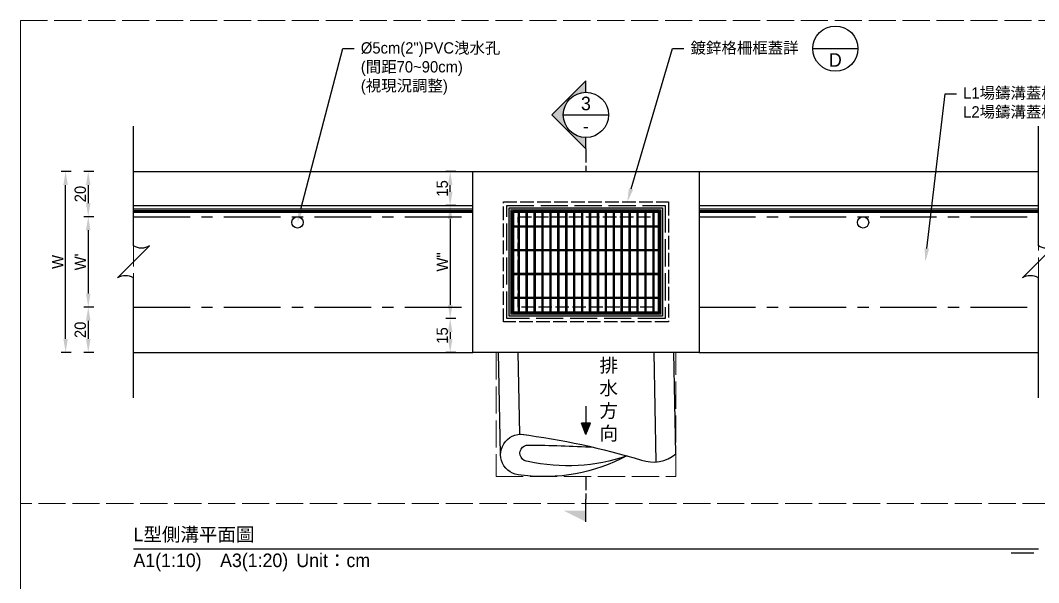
# Model space of a CAD drawing. Extents: x -6810 to 5075, y -2187 to 1200.
# Drawn here: x -1710 to -1259.9, y -248.5 to 0 of the extents above; entities that cross this region are included whole.
import ezdxf
from ezdxf import colors
from ezdxf.entities.mleader import LeaderData, LeaderLine
from ezdxf.math import Vec2, Vec3

# ---------------------------------------------------------------- set-up
doc = ezdxf.new("R2010")
doc.units = 0
doc.header["$MEASUREMENT"] = 0
doc.linetypes.add('ACAD_ISO02W100', pattern=[15, 12, -3])
doc.linetypes.add('CENTERX2', pattern=[4, 2.5, -0.5, 0.5, -0.5])
doc.layers.add('一、4.基本-隱藏', color=9, linetype='ACAD_ISO02W100', lineweight=20, plot=False)
doc.layers.add('三、1.文字-說明文字', color=2, linetype='Continuous')
doc.layers.add('三、3.文字-註解文字', color=2, linetype='Continuous')
for name, color, linetype, lineweight in [('二、2.繪圖-施作項目', 181, 'Continuous', 30), ('二、3.繪圖-排水流向', 170, 'Continuous', 30), ('二、6.繪圖-其他施作項目', 35, 'Continuous', 30)]:
    doc.layers.add(name, color=color, linetype=linetype, lineweight=lineweight)
doc.styles.add('次圖名(詳圖)', font='MS PGothic.ttf', dxfattribs={"height": 6})
doc.styles.add('註解文字(詳圖)', font='MS PGothic.ttf', dxfattribs={"height": 5})
doc.dimstyles.new('註解文字(詳圖)', dxfattribs={"dimtxt": 5, "dimasz": 6, "dimexe": 2, "dimexo": 5, "dimgap": 1, "dimtad": 2, "dimzin": 0, "dimdsep": 46, "dimtxsty": '註解文字(詳圖)', "dimcen": 0.1, "dimclrd": 144, "dimclre": 144, "dimclrt": 256, "dimadec": 0, "dimazin": 0, "dimtfac": 1, "dimtofl": 0, "dimtmove": 0, "dimatfit": 3, "dimfxlon": 1, "dimtolj": 1, "dimtzin": 0, "dimlwd": -1, "dimlwe": -1, "dimarcsym": 1})
pattern_1 = [(45, (-2665.3608, 96.9043), (-2.65165, 2.65165), []), (45, (-2664.477, 96.9043), (-2.65165, 2.65165), []), (45, (-2663.593, 96.9043), (-2.65165, 2.65165), []), (45, (-2662.709, 96.9043), (-2.65165, 2.65165), [])]

# ---------------------------------------------------------------- blocks, each defined once
blk = doc.blocks.new('*D116')
at = {"layer": 'Defpoints', "color": 0, "transparency": 16777216}
for p in [(-1660, -66.75), (-1680, -86.75), (-1660, -86.75)]:
    blk.add_point(p, dxfattribs=at)
at = {"layer": '三、3.文字-註解文字', "color": 144, "transparency": 16777216}
for p, q in [((-1677.5, -66.75), (-1682, -66.75)), ((-1680, -72.75), (-1680, -80.75)), ((-1677.5, -86.75), (-1682, -86.75))]:
    blk.add_line(p, q, dxfattribs=at)
for points in [[(-1681, -72.75), (-1679, -72.75), (-1680, -66.75)], [(-1681, -80.75), (-1679, -80.75), (-1680, -86.75)]]:
    blk.add_solid(points, dxfattribs=at)
at = {"layer": '三、3.文字-註解文字', "transparency": 16777216, "insert": (-1683.5, -76.75), "char_height": 5, "attachment_point": 5, "rotation": 90, "style": '註解文字(詳圖)'}
blk.add_mtext('\\A1;20', dxfattribs=at)
blk = doc.blocks.new('*D117')
at = {"layer": 'Defpoints', "color": 0, "transparency": 16777216}
for p in [(-1660, -86.75), (-1680, -126.75), (-1660, -126.75)]:
    blk.add_point(p, dxfattribs=at)
at = {"layer": '三、3.文字-註解文字', "color": 144, "transparency": 16777216}
for p, q in [((-1677.5, -86.75), (-1682, -86.75)), ((-1680, -92.75), (-1680, -120.75)), ((-1677.5, -126.75), (-1682, -126.75))]:
    blk.add_line(p, q, dxfattribs=at)
for points in [[(-1681, -92.75), (-1679, -92.75), (-1680, -86.75)], [(-1681, -120.75), (-1679, -120.75), (-1680, -126.75)]]:
    blk.add_solid(points, dxfattribs=at)
at = {"layer": '三、3.文字-註解文字', "transparency": 16777216, "insert": (-1683.5, -106.75), "char_height": 5, "attachment_point": 5, "rotation": 90, "style": '註解文字(詳圖)'}
blk.add_mtext("\\A1;W'", dxfattribs=at)
blk = doc.blocks.new('*D118')
at = {"layer": 'Defpoints', "color": 0, "transparency": 16777216}
for p in [(-1660, -126.75), (-1680, -146.75), (-1660, -146.75)]:
    blk.add_point(p, dxfattribs=at)
at = {"layer": '三、3.文字-註解文字', "color": 144, "transparency": 16777216}
for p, q in [((-1677.5, -126.75), (-1682, -126.75)), ((-1680, -132.75), (-1680, -140.75)), ((-1677.5, -146.75), (-1682, -146.75))]:
    blk.add_line(p, q, dxfattribs=at)
for points in [[(-1681, -132.75), (-1679, -132.75), (-1680, -126.75)], [(-1681, -140.75), (-1679, -140.75), (-1680, -146.75)]]:
    blk.add_solid(points, dxfattribs=at)
at = {"layer": '三、3.文字-註解文字', "transparency": 16777216, "insert": (-1683.5, -136.75), "char_height": 5, "attachment_point": 5, "rotation": 90, "style": '註解文字(詳圖)'}
blk.add_mtext('\\A1;20', dxfattribs=at)
blk = doc.blocks.new('排水流向')
at = {"layer": '二、3.繪圖-排水流向'}
h = blk.add_hatch(color=256, dxfattribs=at)
h.dxf.hatch_style = 1
h.paths.add_polyline_path([(0, 1), (0, -1), (2.5, 0)])
for points in [[(-3.75, 0), (0, 0)], [(0, 1), (0, -1)], [(2.5, 0), (0, 1)], [(2.5, 0), (0, -1)]]:
    blk.add_lwpolyline(points, dxfattribs=at)
blk = doc.blocks.new('*D292')
at = {"layer": 'Defpoints', "color": 0, "ltscale": 0.25, "transparency": 16777216}
for p in [(-1495, -81.75), (-1520, -131.75), (-565, -131.75)]:
    blk.add_point(p, dxfattribs=at)
at = {"layer": '三、3.文字-註解文字', "color": 144, "ltscale": 0.25, "transparency": 16777216}
for p, q in [((-1517.5, -81.75), (-1522, -81.75)), ((-1520, -87.75), (-1520, -125.75)), ((-1517.5, -131.75), (-1522, -131.75))]:
    blk.add_line(p, q, dxfattribs=at)
for points in [[(-1521, -87.75), (-1519, -87.75), (-1520, -81.75)], [(-1521, -125.75), (-1519, -125.75), (-1520, -131.75)]]:
    blk.add_solid(points, dxfattribs=at)
at = {"layer": '三、3.文字-註解文字', "ltscale": 0.25, "transparency": 16777216, "insert": (-1523.5, -106.75), "char_height": 5, "attachment_point": 5, "rotation": 90, "style": '註解文字(詳圖)'}
blk.add_mtext('\\A1;W"', dxfattribs=at)
blk = doc.blocks.new('*D293')
at = {"layer": 'Defpoints', "color": 0, "ltscale": 0.25, "transparency": 16777216}
for p in [(-1495, -131.75), (-1520, -146.75), (-565, -146.75)]:
    blk.add_point(p, dxfattribs=at)
at = {"layer": '三、3.文字-註解文字', "color": 144, "ltscale": 0.25, "transparency": 16777216}
for p, q in [((-1517.5, -131.75), (-1522, -131.75)), ((-1520, -137.75), (-1520, -140.75)), ((-1517.5, -146.75), (-1522, -146.75))]:
    blk.add_line(p, q, dxfattribs=at)
for points in [[(-1521, -137.75), (-1519, -137.75), (-1520, -131.75)], [(-1521, -140.75), (-1519, -140.75), (-1520, -146.75)]]:
    blk.add_solid(points, dxfattribs=at)
at = {"layer": '三、3.文字-註解文字', "ltscale": 0.25, "transparency": 16777216, "insert": (-1523.5, -139.25), "char_height": 5, "attachment_point": 5, "rotation": 90, "style": '註解文字(詳圖)'}
blk.add_mtext('\\A1;15', dxfattribs=at)
blk = doc.blocks.new('*D301')
at = {"layer": 'Defpoints', "color": 0, "ltscale": 0.25, "transparency": 16777216}
for p in [(-1520, -66.75), (-1495, -66.75), (-1495, -81.75)]:
    blk.add_point(p, dxfattribs=at)
at = {"layer": '三、3.文字-註解文字', "color": 144, "ltscale": 0.25, "transparency": 16777216}
for p, q in [((-1517.5, -66.75), (-1522, -66.75)), ((-1520, -75.75), (-1520, -72.75)), ((-1517.5, -81.75), (-1522, -81.75))]:
    blk.add_line(p, q, dxfattribs=at)
for points in [[(-1521, -72.75), (-1519, -72.75), (-1520, -66.75)], [(-1521, -75.75), (-1519, -75.75), (-1520, -81.75)]]:
    blk.add_solid(points, dxfattribs=at)
at = {"layer": '三、3.文字-註解文字', "ltscale": 0.25, "transparency": 16777216, "insert": (-1523.5, -74.25), "char_height": 5, "attachment_point": 5, "rotation": 90, "style": '註解文字(詳圖)'}
blk.add_mtext('\\A1;15', dxfattribs=at)
blk = doc.blocks.new('*D303')
at = {"layer": 'Defpoints', "color": 0, "ltscale": 0.25, "transparency": 16777216}
for p in [(-1690, -66.75), (-1660, -66.75), (-1660, -146.75)]:
    blk.add_point(p, dxfattribs=at)
at = {"layer": '三、3.文字-註解文字', "color": 144, "ltscale": 0.25, "transparency": 16777216}
for p, q in [((-1687.5, -66.75), (-1692, -66.75)), ((-1690, -140.75), (-1690, -72.75)), ((-1687.5, -146.75), (-1692, -146.75))]:
    blk.add_line(p, q, dxfattribs=at)
for points in [[(-1691, -72.75), (-1689, -72.75), (-1690, -66.75)], [(-1691, -140.75), (-1689, -140.75), (-1690, -146.75)]]:
    blk.add_solid(points, dxfattribs=at)
at = {"layer": '三、3.文字-註解文字', "ltscale": 0.25, "transparency": 16777216, "insert": (-1693.5, -106.75), "char_height": 5, "attachment_point": 5, "rotation": 90, "style": '註解文字(詳圖)'}
blk.add_mtext('\\A1;W', dxfattribs=at)

msp = doc.modelspace()

# ---------------------------------------------------------------- hatches: boundary and pattern name
at = {"layer": '三、3.文字-註解文字'}
h = msp.add_hatch(color=256, dxfattribs=at)
h.dxf.hatch_style = 1
h.paths.add_polyline_path([(-1460, -26.75), (-1475, -41.75), (-1460, -56.75), (-1460, -51.75, -0.4142136), (-1470, -41.75, -0.4142136), (-1460, -31.75)])
h = msp.add_hatch(color=256, dxfattribs=at)
h.dxf.hatch_style = 1
h.paths.add_polyline_path([(-1470, -216.602), (-1460, -221.602), (-1460, -216.602)])
at = {"layer": '二、6.繪圖-其他施作項目'}
h = msp.add_hatch(color=256, dxfattribs=at)
h.dxf.hatch_style = 1
h.paths.add_polyline_path([(-1493.9, -82.85), (-1493.9, -130.65), (-1426.1, -130.65), (-1426.1, -82.85)])
h.paths.add_polyline_path([(-1493, -83.75), (-1427, -83.75), (-1427, -129.75), (-1493, -129.75)], flags=16)
h.paths.add_polyline_path([(-1490, -86.75), (-1430, -86.75), (-1430, -126.75), (-1490, -126.75)], flags=0)
h = msp.add_hatch(dxfattribs=at)
h.set_pattern_fill('ANSI34', color=256, scale=5)
h.set_pattern_definition(pattern_1)
h.paths.add_polyline_path([(-1428, -90.75), (-1492, -90.75), (-1492, -91.25), (-1428, -91.25)])
h = msp.add_hatch(dxfattribs=at)
h.set_pattern_fill('ANSI34', color=256, scale=5)
h.set_pattern_definition(pattern_1)
h.paths.add_polyline_path([(-1428, -101.25), (-1492, -101.25), (-1492, -101.75), (-1428, -101.75)])
h = msp.add_hatch(dxfattribs=at)
h.set_pattern_fill('ANSI34', color=256, scale=5)
h.set_pattern_definition(pattern_1)
h.paths.add_polyline_path([(-1428, -111.75), (-1492, -111.75), (-1492, -112.25), (-1428, -112.25)])
h = msp.add_hatch(dxfattribs=at)
h.set_pattern_fill('ANSI34', color=256, scale=5)
h.set_pattern_definition(pattern_1)
h.paths.add_polyline_path([(-1428, -122.25), (-1492, -122.25), (-1492, -122.75), (-1428, -122.75)])

# ---------------------------------------------------------------- linework, layer by layer
at = {"layer": '一、4.基本-隱藏'}
for points in [[(-1710, 0), (-930, 0), (-930, -507), (-1710, -507)], [(-1710, 0), (-1210, 0), (-1210, -213.5), (-1710, -213.5)], [(-1510, -66.75), (-1660, -66.75), (-1660, -146.75), (-1510, -146.75)], [(-1260, -66.75), (-1410, -66.75), (-1410, -146.75), (-1260, -146.75)], [(-1499.698, -146.75), (-1499.698, -201.602), (-1420.302, -201.602), (-1420.302, -146.75)], [(-1210, -213.5), (-1710, -213.5), (-1710, -253.5), (-1210, -253.5)]]:
    msp.add_lwpolyline(points, close=True, dxfattribs=at)
at = {"layer": '三、3.文字-註解文字'}
for points in [[(-1359.75, -12.5), (-1339.75, -12.5)], [(-1460, -31.75), (-1460, -26.75), (-1475, -41.75), (-1460, -56.75), (-1460, -51.75)], [(-1470, -41.75), (-1450, -41.75)], [(-1460, -221.602), (-1460, -211.602)], [(-1660, -233.5), (-1260, -233.5)], [(-1262, -235.5), (-1272, -235.5)]]:
    msp.add_lwpolyline(points, dxfattribs=at)
for points in [[(-1660, -166.75), (-1660, -113.821, 0.2828427), (-1667.071, -113.821), (-1652.929, -99.679, -0.2828427), (-1660, -99.679), (-1660, -46.75)], [(-1260, -166.75), (-1260, -113.821, 0.2828427), (-1267.071, -113.821), (-1252.929, -99.679, -0.2828427), (-1260, -99.679), (-1260, -46.75)]]:
    msp.add_lwpolyline(points, format="xyb", dxfattribs=at)
at = {"layer": '三、3.文字-註解文字', "linetype": 'ACAD_ISO02W100', "ltscale": 0.5}
for points in [[(-1460, -56.75), (-1460, -66.75)], [(-1460, -201.602), (-1460, -211.602)]]:
    msp.add_lwpolyline(points, dxfattribs=at)
at = {"layer": '三、3.文字-註解文字'}
for centre in [(-1349.75, -12.5), (-1460, -41.75)]:
    msp.add_circle(centre, 10, dxfattribs=at)
at = {"layer": '二、2.繪圖-施作項目'}
msp.add_lwpolyline([(-1510, -66.75), (-1410, -66.75), (-1410, -146.75), (-1510, -146.75)], close=True, dxfattribs=at)
at = {"layer": '二、2.繪圖-施作項目', "linetype": 'ACAD_ISO02W100'}
msp.add_lwpolyline([(-1495, -81.75), (-1425, -81.75), (-1425, -131.75), (-1495, -131.75)], close=True, dxfattribs=at)
at = {"layer": '二、6.繪圖-其他施作項目'}
for points in [[(-1660, -66.75), (-1510, -66.75)], [(-1410, -66.75), (-1260, -66.75)], [(-1660, -81.75), (-1510, -81.75)], [(-1660, -83.25), (-1510, -83.25)], [(-1660, -84), (-1510, -84)], [(-1660, -84.375), (-1510, -84.375)], [(-1660, -84.75), (-1510, -84.75)], [(-1492.5, -84.25), (-1427.5, -84.25)], [(-1492.5, -84.25), (-1492.5, -129.25)], [(-1492, -84.25), (-1492, -129.25)], [(-1492, -84.75), (-1428, -84.75)], [(-1490, -84.75), (-1490, -90.75)], [(-1489.5, -84.75), (-1489.5, -90.75)], [(-1486.5, -84.75), (-1486.5, -90.75)], [(-1486, -84.75), (-1486, -90.75)], [(-1483, -84.75), (-1483, -90.75)], [(-1482.5, -84.75), (-1482.5, -90.75)], [(-1479.5, -84.75), (-1479.5, -90.75)], [(-1479, -84.75), (-1479, -90.75)], [(-1476, -84.75), (-1476, -90.75)], [(-1475.5, -84.75), (-1475.5, -90.75)], [(-1472.5, -84.75), (-1472.5, -90.75)], [(-1472, -84.75), (-1472, -90.75)], [(-1469, -84.75), (-1469, -90.75)], [(-1468.5, -84.75), (-1468.5, -90.75)], [(-1465.5, -84.75), (-1465.5, -90.75)], [(-1465, -84.75), (-1465, -90.75)], [(-1462, -84.75), (-1462, -90.75)], [(-1461.5, -84.75), (-1461.5, -90.75)], [(-1458.5, -84.75), (-1458.5, -90.75)], [(-1458, -84.75), (-1458, -90.75)], [(-1455, -84.75), (-1455, -90.75)], [(-1454.5, -84.75), (-1454.5, -90.75)], [(-1451.5, -84.75), (-1451.5, -90.75)], [(-1451, -84.75), (-1451, -90.75)], [(-1448, -84.75), (-1448, -90.75)], [(-1447.5, -84.75), (-1447.5, -90.75)], [(-1444.5, -84.75), (-1444.5, -90.75)], [(-1444, -84.75), (-1444, -90.75)], [(-1441, -84.75), (-1441, -90.75)], [(-1440.5, -84.75), (-1440.5, -90.75)], [(-1437.5, -84.75), (-1437.5, -90.75)], [(-1437, -84.75), (-1437, -90.75)], [(-1434, -84.75), (-1434, -90.75)], [(-1433.5, -84.75), (-1433.5, -90.75)], [(-1430.5, -84.75), (-1430.5, -90.75)], [(-1430, -84.75), (-1430, -90.75)], [(-1428, -84.25), (-1428, -129.25)], [(-1427.5, -84.25), (-1427.5, -129.25)], [(-1410, -81.75), (-1260, -81.75)], [(-1410, -83.25), (-1260, -83.25)], [(-1410, -84), (-1260, -84)], [(-1410, -84.375), (-1260, -84.375)], [(-1410, -84.75), (-1260, -84.75)], [(-1492, -90.75), (-1428, -90.75)], [(-1492, -91.25), (-1428, -91.25)], [(-1490, -91.25), (-1490, -101.25)], [(-1489.5, -91.25), (-1489.5, -101.25)], [(-1486.5, -91.25), (-1486.5, -101.25)], [(-1486, -91.25), (-1486, -101.25)], [(-1483, -91.25), (-1483, -101.25)], [(-1482.5, -91.25), (-1482.5, -101.25)], [(-1479.5, -91.25), (-1479.5, -101.25)], [(-1479, -91.25), (-1479, -101.25)], [(-1476, -91.25), (-1476, -101.25)], [(-1475.5, -91.25), (-1475.5, -101.25)], [(-1472.5, -91.25), (-1472.5, -101.25)], [(-1472, -91.25), (-1472, -101.25)], [(-1469, -91.25), (-1469, -101.25)], [(-1468.5, -91.25), (-1468.5, -101.25)], [(-1465.5, -91.25), (-1465.5, -101.25)], [(-1465, -91.25), (-1465, -101.25)], [(-1462, -91.25), (-1462, -101.25)], [(-1461.5, -91.25), (-1461.5, -101.25)], [(-1458.5, -91.25), (-1458.5, -101.25)], [(-1458, -91.25), (-1458, -101.25)], [(-1455, -91.25), (-1455, -101.25)], [(-1454.5, -91.25), (-1454.5, -101.25)], [(-1451.5, -91.25), (-1451.5, -101.25)], [(-1451, -91.25), (-1451, -101.25)], [(-1448, -91.25), (-1448, -101.25)], [(-1447.5, -91.25), (-1447.5, -101.25)], [(-1444.5, -91.25), (-1444.5, -101.25)], [(-1444, -91.25), (-1444, -101.25)], [(-1441, -91.25), (-1441, -101.25)], [(-1440.5, -91.25), (-1440.5, -101.25)], [(-1437.5, -91.25), (-1437.5, -101.25)], [(-1437, -91.25), (-1437, -101.25)], [(-1434, -91.25), (-1434, -101.25)], [(-1433.5, -91.25), (-1433.5, -101.25)], [(-1430.5, -91.25), (-1430.5, -101.25)], [(-1430, -91.25), (-1430, -101.25)], [(-1492, -101.25), (-1428, -101.25)], [(-1492, -101.75), (-1428, -101.75)], [(-1490, -101.75), (-1490, -111.75)], [(-1489.5, -101.75), (-1489.5, -111.75)], [(-1486.5, -101.75), (-1486.5, -111.75)], [(-1486, -101.75), (-1486, -111.75)], [(-1483, -101.75), (-1483, -111.75)], [(-1482.5, -101.75), (-1482.5, -111.75)], [(-1479.5, -101.75), (-1479.5, -111.75)], [(-1479, -101.75), (-1479, -111.75)], [(-1476, -101.75), (-1476, -111.75)], [(-1475.5, -101.75), (-1475.5, -111.75)], [(-1472.5, -101.75), (-1472.5, -111.75)], [(-1472, -101.75), (-1472, -111.75)], [(-1469, -101.75), (-1469, -111.75)], [(-1468.5, -101.75), (-1468.5, -111.75)], [(-1465.5, -101.75), (-1465.5, -111.75)], [(-1465, -101.75), (-1465, -111.75)], [(-1462, -101.75), (-1462, -111.75)], [(-1461.5, -101.75), (-1461.5, -111.75)], [(-1458.5, -101.75), (-1458.5, -111.75)], [(-1458, -101.75), (-1458, -111.75)], [(-1455, -101.75), (-1455, -111.75)], [(-1454.5, -101.75), (-1454.5, -111.75)], [(-1451.5, -101.75), (-1451.5, -111.75)], [(-1451, -101.75), (-1451, -111.75)], [(-1448, -101.75), (-1448, -111.75)], [(-1447.5, -101.75), (-1447.5, -111.75)], [(-1444.5, -101.75), (-1444.5, -111.75)], [(-1444, -101.75), (-1444, -111.75)], [(-1441, -101.75), (-1441, -111.75)], [(-1440.5, -101.75), (-1440.5, -111.75)], [(-1437.5, -101.75), (-1437.5, -111.75)], [(-1437, -101.75), (-1437, -111.75)], [(-1434, -101.75), (-1434, -111.75)], [(-1433.5, -101.75), (-1433.5, -111.75)], [(-1430.5, -101.75), (-1430.5, -111.75)], [(-1430, -101.75), (-1430, -111.75)], [(-1492, -111.75), (-1428, -111.75)], [(-1492, -112.25), (-1428, -112.25)], [(-1490, -112.25), (-1490, -122.25)], [(-1489.5, -112.25), (-1489.5, -122.25)], [(-1486.5, -112.25), (-1486.5, -122.25)], [(-1486, -112.25), (-1486, -122.25)], [(-1483, -112.25), (-1483, -122.25)], [(-1482.5, -112.25), (-1482.5, -122.25)], [(-1479.5, -112.25), (-1479.5, -122.25)], [(-1479, -112.25), (-1479, -122.25)], [(-1476, -112.25), (-1476, -122.25)], [(-1475.5, -112.25), (-1475.5, -122.25)], [(-1472.5, -112.25), (-1472.5, -122.25)], [(-1472, -112.25), (-1472, -122.25)], [(-1469, -112.25), (-1469, -122.25)], [(-1468.5, -112.25), (-1468.5, -122.25)], [(-1465.5, -112.25), (-1465.5, -122.25)], [(-1465, -112.25), (-1465, -122.25)], [(-1462, -112.25), (-1462, -122.25)], [(-1461.5, -112.25), (-1461.5, -122.25)], [(-1458.5, -112.25), (-1458.5, -122.25)], [(-1458, -112.25), (-1458, -122.25)], [(-1455, -112.25), (-1455, -122.25)], [(-1454.5, -112.25), (-1454.5, -122.25)], [(-1451.5, -112.25), (-1451.5, -122.25)], [(-1451, -112.25), (-1451, -122.25)], [(-1448, -112.25), (-1448, -122.25)], [(-1447.5, -112.25), (-1447.5, -122.25)], [(-1444.5, -112.25), (-1444.5, -122.25)], [(-1444, -112.25), (-1444, -122.25)], [(-1441, -112.25), (-1441, -122.25)], [(-1440.5, -112.25), (-1440.5, -122.25)], [(-1437.5, -112.25), (-1437.5, -122.25)], [(-1437, -112.25), (-1437, -122.25)], [(-1434, -112.25), (-1434, -122.25)], [(-1433.5, -112.25), (-1433.5, -122.25)], [(-1430.5, -112.25), (-1430.5, -122.25)], [(-1430, -112.25), (-1430, -122.25)], [(-1492, -122.25), (-1428, -122.25)], [(-1492, -122.75), (-1428, -122.75)], [(-1490, -122.75), (-1490, -128.75)], [(-1489.5, -122.75), (-1489.5, -128.75)], [(-1486.5, -122.75), (-1486.5, -128.75)], [(-1486, -122.75), (-1486, -128.75)], [(-1483, -122.75), (-1483, -128.75)], [(-1482.5, -122.75), (-1482.5, -128.75)], [(-1479.5, -122.75), (-1479.5, -128.75)], [(-1479, -122.75), (-1479, -128.75)], [(-1476, -122.75), (-1476, -128.75)], [(-1475.5, -122.75), (-1475.5, -128.75)], [(-1472.5, -122.75), (-1472.5, -128.75)], [(-1472, -122.75), (-1472, -128.75)], [(-1469, -122.75), (-1469, -128.75)], [(-1468.5, -122.75), (-1468.5, -128.75)], [(-1465.5, -122.75), (-1465.5, -128.75)], [(-1465, -122.75), (-1465, -128.75)], [(-1462, -122.75), (-1462, -128.75)], [(-1461.5, -122.75), (-1461.5, -128.75)], [(-1458.5, -122.75), (-1458.5, -128.75)], [(-1458, -122.75), (-1458, -128.75)], [(-1455, -122.75), (-1455, -128.75)], [(-1454.5, -122.75), (-1454.5, -128.75)], [(-1451.5, -122.75), (-1451.5, -128.75)], [(-1451, -122.75), (-1451, -128.75)], [(-1448, -122.75), (-1448, -128.75)], [(-1447.5, -122.75), (-1447.5, -128.75)], [(-1444.5, -122.75), (-1444.5, -128.75)], [(-1444, -122.75), (-1444, -128.75)], [(-1441, -122.75), (-1441, -128.75)], [(-1440.5, -122.75), (-1440.5, -128.75)], [(-1437.5, -122.75), (-1437.5, -128.75)], [(-1437, -122.75), (-1437, -128.75)], [(-1434, -122.75), (-1434, -128.75)], [(-1433.5, -122.75), (-1433.5, -128.75)], [(-1430.5, -122.75), (-1430.5, -128.75)], [(-1430, -122.75), (-1430, -128.75)], [(-1492.5, -129.25), (-1427.5, -129.25)], [(-1492, -128.75), (-1428, -128.75)], [(-1660, -146.75), (-1510, -146.75)], [(-1497.698, -191.898), (-1498.601, -146.75)], [(-1489.176, -182.896), (-1489.899, -146.75)], [(-1428.919, -195.126), (-1429.887, -146.75)], [(-1420.302, -191.516), (-1421.192, -146.75)], [(-1410, -146.75), (-1260, -146.75)]]:
    msp.add_lwpolyline(points, dxfattribs=at)
at = {"layer": '二、6.繪圖-其他施作項目', "linetype": 'ACAD_ISO02W100', "ltscale": 0.5}
for points in [[(-1496.5, -80.25), (-1423.5, -80.25), (-1423.5, -133.25), (-1496.5, -133.25)], [(-1490, -86.75), (-1430, -86.75), (-1430, -126.75), (-1490, -126.75)]]:
    msp.add_lwpolyline(points, close=True, dxfattribs=at)
at = {"layer": '二、6.繪圖-其他施作項目'}
for points in [[(-1493.9, -82.85), (-1426.1, -82.85), (-1426.1, -130.65), (-1493.9, -130.65)], [(-1493, -83.75), (-1427, -83.75), (-1427, -129.75), (-1493, -129.75)], [(-1492.5, -84.25), (-1427.5, -84.25), (-1427.5, -129.25), (-1492.5, -129.25)]]:
    msp.add_lwpolyline(points, close=True, dxfattribs=at)
at = {"layer": '二、6.繪圖-其他施作項目', "linetype": 'CENTERX2', "ltscale": 10}
for points in [[(-1660, -86.75), (-1510, -86.75)], [(-1410, -86.75), (-1260, -86.75)], [(-1660, -126.75), (-1510, -126.75)], [(-1410, -126.75), (-1260, -126.75)]]:
    msp.add_lwpolyline(points, dxfattribs=at)
at = {"layer": '二、6.繪圖-其他施作項目'}
for points in [[(-1441.863, -192.42, -0.1578495), (-1488.682, -200.913, -1.1409026), (-1486.339, -183.192)], [(-1488.682, -182.882, -0.0416835), (-1435.467, -194.289, 0.2681724), (-1420.302, -191.516, 0.2681724)], [(-1441.802, -192.387, -0.1399452), (-1485.514, -194.918, -1.0112817), (-1485.433, -187.646, -0.0106152), (-1456.584, -188.584)]]:
    msp.add_lwpolyline(points, format="xyb", dxfattribs=at)
for centre in [(-1587.5, -89.25), (-1337.5, -89.25)]:
    msp.add_circle(centre, 2.5, dxfattribs=at)

# ---------------------------------------------------------------- block references
at = {"xscale": 2, "yscale": 2, "zscale": 2, "rotation": 270}
msp.add_blockref('排水流向', (-1460, -177.926), dxfattribs=at)

# ---------------------------------------------------------------- texts
at = {"layer": '三、1.文字-說明文字', "char_height": 6, "attachment_point": 5, "style": '註解文字(詳圖)'}
for s, width, insert in [('{\\fMS PGothic|b0|i0|c128|p34;D}', 12.5857, (-1349.75, -17.5)), ('{\\fMS PGothic|b0|i0|c128|p34;排水方向}', 6, (-1449.928, -167.802))]:
    msp.add_mtext_dynamic_manual_height_columns(s, width=width, gutter_width=30, heights=[0], dxfattribs=dict(at, insert=insert))
at = {"layer": '三、3.文字-註解文字', "char_height": 6}
for s, width, gutter_width, insert, attachment_point, style in [('3', 6.60394, 25, (-1460, -36.75), 5, '註解文字(詳圖)'), ('-', 6.60394, 25, (-1460, -46.75), 5, '註解文字(詳圖)'), ('L型側溝平面圖', 131.94411, 15, (-1660, -227.5), 4, '次圖名(詳圖)'), ('A1(1:10)\u3000A3(1:20){\\fMS PGothic|b0|i0|c128|p34;^IUnit：cm}', 136.03259, 15, (-1660, -239.5), 4, '次圖名(詳圖)')]:
    msp.add_mtext_dynamic_manual_height_columns(s, width=width, gutter_width=gutter_width, heights=[0], dxfattribs=dict(at, insert=insert, attachment_point=attachment_point, style=style))

# ---------------------------------------------------------------- dimensions: what is measured, and where the dimension line sits
at = {"layer": '三、3.文字-註解文字', "ltscale": 0.25}
for base, p1, p2, text, picture, middle in [((-1690, -66.75), (-1660, -146.75), (-1660, -66.75), 'W', '*D303', (-1693.5, -106.75)), ((-1520, -66.75), (-1495, -81.75), (-1495, -66.75), '15', '*D301', (-1523.5, -74.25)), ((-1520, -131.75), (-1495, -81.75), (-565, -131.75), 'W"', '*D292', (-1523.5, -106.75)), ((-1520, -146.75), (-1495, -131.75), (-565, -146.75), '15', '*D293', (-1523.5, -139.25))]:
    dim = msp.add_linear_dim(base=base, p1=p1, p2=p2, angle=90, text=text, dimstyle='註解文字(詳圖)', dxfattribs=at)
    dim.commit()
    dim.dimension.update_dxf_attribs({"geometry": picture, "text_midpoint": middle})
at = {"layer": '三、3.文字-註解文字'}
for base, p1, p2, text, picture, middle in [((-1680, -86.75), (-1660, -66.75), (-1660, -86.75), '20', '*D116', (-1683.5, -76.75)), ((-1680, -126.75), (-1660, -86.75), (-1660, -126.75), "W'", '*D117', (-1683.5, -106.75)), ((-1680, -146.75), (-1660, -126.75), (-1660, -146.75), '20', '*D118', (-1683.5, -136.75))]:
    dim = msp.add_linear_dim(base=base, p1=p1, p2=p2, angle=90, text=text, dimstyle='註解文字(詳圖)', dxfattribs=at)
    dim.commit()
    dim.dimension.update_dxf_attribs({"geometry": picture, "text_midpoint": middle})

# ---------------------------------------------------------------- leaders
ml = msp.add_multileader_mtext('Standard', dxfattribs=at)
ml.set_content('{\\fMS PGothic|b0|i0|c128|p34;%%C5cm(2")PVC洩水孔}\\P{\\fMS PGothic|b0|i0|c128|p34;(間距70~90cm)\\P(視現況調整)}', color=256, style='註解文字(詳圖)')
ml.set_leader_properties(color=144, linetype='ByLayer', lineweight=-1)
ml.build(insert=Vec2(0, 0))
ml.multileader.update_dxf_attribs({"dogleg_length": 5, "arrow_head_size": 6})
ctx = ml.context
ctx.base_point, ctx.char_height, ctx.arrow_head_size, ctx.landing_gap_size, ctx.plane_origin = Vec3(-1562.5, -12.5), 5, 6, 3, Vec3(-1587.5, -100)
notes = []
notes.append((ctx, [(0, (1, 1, 0), (-1567.5, -12.5), (1, 0), 5, [(0, [(-1587.5, -89.25)], 0, [])])]))
ctx.mtext.insert, ctx.mtext.flow_direction = Vec3(-1559.5, -9.673), 5
ml = msp.add_multileader_mtext('Standard', dxfattribs=at)
ml.set_content('鍍鋅格柵框蓋詳', color=256, style='註解文字(詳圖)')
ml.set_leader_properties(color=144, linetype='ByLayer', lineweight=-1)
ml.build(insert=Vec2(0, 0))
ml.multileader.update_dxf_attribs({"dogleg_length": 5, "arrow_head_size": 6})
ctx = ml.context
ctx.base_point, ctx.char_height, ctx.arrow_head_size, ctx.landing_gap_size, ctx.plane_origin = Vec3(-1416.75, -12.5), 5, 6, 3, Vec3(-1441.75, -91)
notes.append((ctx, [(0, (1, 1, 0), (-1421.75, -12.5), (1, 0), 5, [(0, [(-1441.75, -80.25)], 0, [])])]))
ctx.mtext.insert, ctx.mtext.flow_direction = Vec3(-1413.75, -9.645), 5
ml = msp.add_multileader_mtext('Standard', dxfattribs=at)
ml.set_content('{\\fMS PGothic|b0|i0|c128|p34;L1場鑄溝蓋板或\\PL2場鑄溝蓋板詳}', color=256, style='註解文字(詳圖)')
ml.set_leader_properties(color=144, linetype='ByLayer', lineweight=-1)
ml.build(insert=Vec2(0, 0))
ml.multileader.update_dxf_attribs({"dogleg_length": 5, "arrow_head_size": 6})
ctx = ml.context
ctx.base_point, ctx.char_height, ctx.arrow_head_size, ctx.landing_gap_size, ctx.plane_origin = Vec3(-1296.244, -32.5), 5, 6, 3, Vec3(-1368.792, -104.007)
notes.append((ctx, [(0, (1, 1, 0), (-1301.244, -32.5), (1, 0), 5, [(0, [(-1310, -106.75)], 0, [])])]))
ctx.mtext.insert, ctx.mtext.flow_direction = Vec3(-1293.244, -29.588), 5
for ctx, leaders in notes:
    for number, flags, end, landing, length, lines in leaders:
        leader = LeaderData()
        leader.index, (leader.has_last_leader_line, leader.has_dogleg_vector, leader.attachment_direction) = number, flags
        leader.last_leader_point, leader.dogleg_vector, leader.dogleg_length = Vec3(end), Vec3(landing), length
        for number, points, colour, breaks in lines:
            line = LeaderLine()
            line.index, line.vertices, line.color, line.breaks = number, Vec3.list(points), colors.encode_raw_color(colour), breaks
            leader.lines.append(line)
        ctx.leaders.append(leader)

doc.saveas('drawing.dxf')
